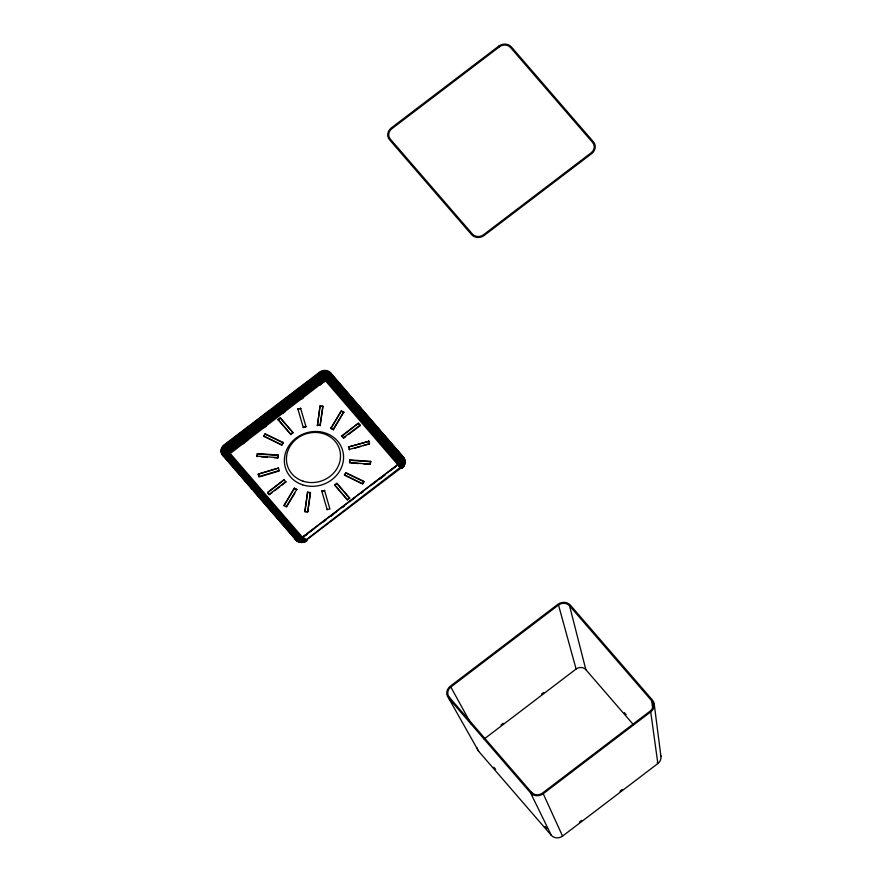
<?xml version="1.0" encoding="UTF-8"?>
<svg xmlns="http://www.w3.org/2000/svg" width="882" height="882" viewBox="0 0 882 882"><rect width="100%" height="100%" fill="white"/><g stroke="black" fill="none" stroke-linecap="round" stroke-linejoin="round"><path stroke-width="1.32" d="M299.329 541.019A6.813 6.174 -19.2 0 1 296.561 539.2L223.477 454.572A7.034 6.383 -19.2 0 1 224.789 445.476L320.078 372.921A7.034 6.383 -19.2 0 1 329.835 373.593L330.629 372.91L330.618 374.552L329.978 372.27A8.092 7.343 -19.2 0 0 320.309 371.609L223.367 445.421A8.092 7.343 -19.2 0 0 222.066 454.439L223.135 455.862M257.39 453.591L257.158 456.578L257.39 453.591L278.106 455.002L277.874 458.001L273.993 457.736M277.874 458.001L278.106 455.002M306.804 511.99L304.808 511.439L307.598 492.123L310.508 492.74L307.719 512.045L310.365 492.321M320.067 405.863L317.421 425.598L320.067 405.863L322.977 406.47L320.177 425.786M304.963 511.858L307.598 492.123M322.823 406.051L320.034 425.367L317.277 425.179M370.396 464.329L370.627 461.33L349.911 459.919L349.537 462.488L370.396 464.329L363.924 463.888M349.68 462.907L349.911 459.919M370.253 463.91L370.627 461.33M329.835 373.593L402.501 457.637C403.493 461.837 394.739 463.998 399.833 466.787L400.274 466.413A3.517 3.186 -19.2 0 0 400.836 462.499L328.082 378.257L329.835 373.593L330.673 372.965L403.912 457.769A8.092 7.343 -19.2 0 1 402.611 466.787L305.668 540.6A8.092 7.343 -19.2 0 1 295.999 539.938L295.305 539.244M401.112 468.044L402.71 467.173A8.026 7.288 -19.2 0 0 404.011 458.221L403.383 457.041L402.501 457.637A7.034 6.383 -19.2 0 1 401.872 466.148L305.26 540.457M296.143 538.615A7.034 6.383 -19.2 0 0 305.9 539.288L306.627 540.688L305.69 541.383A7.012 6.361 -19.2 0 1 296.716 540.214L294.026 537.094M299.571 541.107A6.505 5.909 -19.2 0 1 297.477 539.927L223.796 454.704A6.505 5.909 -19.2 0 1 224.844 447.461L321.467 373.891A6.505 5.909 -19.2 0 1 329.802 374.982L325.304 380.583L230.092 453.602M329.824 375.004L402.468 459.015L400.593 462.146M401.542 468.232C403.195 467.879 400.053 466.523 401.972 466.479A6.979 6.339 -19.2 0 0 402.589 458.023L329.923 373.99A6.979 6.339 -19.2 0 0 320.232 373.329L224.943 445.873A6.979 6.339 -19.2 0 0 223.642 454.914M263.729 436.116L265.129 433.812L283.199 442.51L281.942 445.245L263.729 436.116L281.799 444.815L283.199 442.51M263.872 436.535L265.129 433.812M283.905 505.452L294.412 488.154L296.815 489.312L286.308 506.61L284.048 505.871L294.412 488.154M330.827 428.178L341.323 410.88L343.737 412.037L333.374 429.755L330.827 428.178L333.374 429.755M330.971 428.597L341.323 410.88M333.231 429.336L343.737 412.037M286.463 507.029L294.864 493.192M344.443 474.979L345.843 472.675L363.913 481.374L362.513 483.678L344.443 474.979L361.455 483.523M344.586 475.398L345.843 472.675M362.656 484.097L364.057 481.793L345.987 473.094M325.932 379.933L326.913 379.624L325.745 381.311L325.932 379.933L326.516 380.605L326.009 380.01M323.253 382.678L327.784 378.918A3.12 2.833 -19.2 0 0 324.157 378.202M326.913 379.624L327.332 378.764A2.712 2.459 -19.2 0 0 323.859 378.312L227.876 451.43A3.12 2.833 -19.2 0 0 227.071 452.753M397.837 464.726L401.663 461.341L400.66 463.259A3.098 2.811 -19.2 0 1 400.836 463.579M399.524 466.225L399.976 465.828A2.701 2.448 -19.2 0 0 400.185 463.072L399.833 462.609M399.303 466.413L398.091 465.068L399.524 463.458M327.046 379.646L325.447 381.002M326.252 380.296L398.675 464.053M229.188 454.098L228.273 454.539A2.117 1.918 -19.2 0 1 228.614 452.168L324.333 379.095L323.859 378.312M324.797 379.855L229.32 452.554L228.019 451.286A2.712 2.459 -19.2 0 0 227.578 454.307L300.674 538.847A2.712 2.459 -19.2 0 0 303.915 539.067L305.999 539.608L305.249 540.115A6.979 6.339 -19.2 0 1 302.691 541.052M399.833 466.787L400.737 466.677A4.289 3.892 -19.2 0 0 401.42 461.914L328.457 377.452A4.3 3.903 -19.2 0 0 322.955 376.735L226.784 449.952A4.3 3.903 -19.2 0 0 226.09 454.748L299.428 539.563A4.3 3.903 -19.2 0 0 304.566 539.916L305.183 539.508M400.252 467.085L400.88 467.416M401.354 467.24L401.972 466.721A6.813 6.174 -19.2 0 0 402.567 458.486L329.912 374.453A6.802 6.174 -19.2 0 0 320.464 373.814L225.186 446.358A6.813 6.174 -19.2 0 0 223.907 455.167M401.795 468.265L402.71 467.46A7.828 7.1 -19.2 0 0 404.419 459.555M401.972 468.199L402.611 467.647A7.486 6.791 -19.2 0 0 404.254 460.095M300.674 538.847L301.975 537.822L229.166 453.613L227.578 454.307M300.983 538.67L307.013 534.15M397.694 464.307L399.16 463.204M398.929 464.384L400.185 463.072M301.765 537.612L397.826 464.472L398.102 465.046L325.601 380.892M228.703 441.893L223.554 445.884A8.026 7.276 -19.2 0 0 222.286 447.472M234.182 437.715L248.426 426.866M252.803 423.536L269.242 411.023M274.721 406.845L291.159 394.331M293.353 392.666L309.791 380.153M315.271 375.975L320.497 372.072M242.153 444.429L244.347 442.753M245.56 441.772L247.743 440.118M264.071 427.737L266.287 425.995M282.659 413.526L284.897 411.883M301.203 399.403L303.386 397.749M319.758 385.28L321.941 383.626M278.073 419.523L280.289 417.836L292.956 432.5L290.884 434.606L278.073 419.523L290.74 434.187L292.956 432.5M278.216 419.942L280.289 417.836M286 482.079L284.169 479.698L267.544 492.354L269.242 494.306L285.856 481.66L281.843 485.243M345.7 436.623L343.616 438.211L341.786 435.84L358.401 423.184L360.242 425.554L348.809 434.253M341.929 436.259L358.401 423.184M360.088 425.135L343.473 437.792L341.786 435.84M272.494 492.354L269.385 494.736L267.698 492.773L284.169 479.698M274.578 490.778L279.77 486.82M347.497 500.072L334.686 485.001L336.902 483.314L349.57 497.966L348.236 499.51M334.829 485.42L336.902 483.314M349.57 497.966L347.354 499.653L334.686 485.001M304.014 538.957L302.658 537.193L397.936 464.649L400.637 467.284M309.196 532.474L314.676 528.307M323.451 521.626L325.634 519.961M331.125 515.794L336.604 511.615M342.084 507.448L344.267 505.772M349.746 501.604L355.237 497.426M360.716 493.258L362.899 491.594M371.675 484.913L377.154 480.745M379.348 479.069L384.828 474.902M390.307 470.723L395.786 466.556M307.179 534.283L302.669 537.226L303.805 539.134A2.117 1.918 -19.2 0 1 301.269 538.957M323.606 521.769L325.8 520.104M331.279 515.937L333.462 514.261M342.227 507.591L344.421 505.926M360.848 493.424L363.042 491.748M379.469 479.246L384.938 475.078M450.669 699.691L449.335 697.32A7.949 7.21 -19.2 0 1 450.823 687.034L558.515 605.041A7.949 7.21 -19.2 0 1 569.552 605.791L651.677 700.771L652.724 708.919M500.987 724.982L503.181 723.317M541.515 694.134L543.698 692.469M484.097 739.061L576.1 669.019A7.034 6.383 -19.2 0 1 585.857 669.681L633.408 724.673M448.574 698.037L530.556 792.852A9.129 8.28 -19.2 0 0 543.224 793.723L650.729 711.873A9.129 8.28 -19.2 0 0 652.437 700.054L570.456 605.25A9.129 8.28 -19.2 0 0 557.777 604.379L450.283 686.229A9.129 8.28 -19.2 0 0 448.574 698.037L478.661 751.299L551.327 835.342A8.092 7.343 -19.2 0 0 562.562 836.103L657.851 763.558A8.092 7.343 -19.2 0 0 660.398 754.705M579.452 822.035L581.635 820.37M619.969 791.176L622.163 789.511M326.693 379.403L399.855 463.899L398.984 464.505L398.443 463.778M305.822 540.027L305.029 540.39A5.59 5.071 -19.2 0 1 302.978 541.14M304.014 538.196L303.11 537.899L304.444 538.715M303.32 538.417L303.199 537.381M305.9 539.288L306.539 540.016A8.07 1.147 52.7 0 1 306.462 540.875L305.525 541.283A6.428 5.832 -19.2 0 1 299.913 541.923M229.342 453.844L230.081 453.348L302.625 537.48M323.981 379.536L324.333 379.293A2.117 1.918 -19.2 0 1 326.869 379.469M402.501 457.637L403.383 457.041L381.906 432.555M304.841 539.156L304.268 539.53A3.539 3.208 -19.2 0 1 300.034 539.244L226.817 454.561A3.539 3.208 -19.2 0 1 227.391 450.625L323.396 377.518A3.539 3.208 -19.2 0 1 327.928 378.113L328.082 378.257M306.594 540.423L305.778 540.975A8.026 7.276 -19.2 0 1 296.187 540.313M306.627 540.688L305.789 541.361A7.475 6.78 -19.2 0 1 296.231 540.126L254.049 491.351M305.47 539.773L304.83 540.203A4.994 4.52 -19.2 0 1 298.866 539.795L225.417 454.847A4.994 4.52 -19.2 0 1 226.222 449.291L322.525 375.964A4.994 4.52 -19.2 0 1 328.92 376.801L401.938 461.319A4.983 4.52 -19.2 0 1 401.134 466.865M297.851 408.895L300.696 408.509L297.851 408.895L303.342 427.704M303.199 427.285L305.889 426.469L304.246 427.439M258.239 474.141L278.436 468.066L258.239 474.141L258.944 476.6L279.153 470.514M348.489 446.976L368.841 441.32L348.489 446.976L349.349 449.853M349.195 449.434L369.547 443.767L363.241 445.675M260.355 476.633L279.296 470.933L278.436 468.066M354.399 448.332L360.705 446.435M321.743 491.02L324.587 490.624L321.743 491.02L327.244 509.818M327.09 509.399L329.934 509.013L324.444 490.205M320.21 406.282L322.977 406.47M257.533 454.01L278.249 455.421M350.055 460.338L370.771 461.749M257.015 456.159L277.731 457.582M261.05 456.843L267.522 457.284M350.981 462.995L358.742 463.535M307.752 492.542L310.508 492.74M304.808 511.439L307.575 511.626M305.525 540.368L306.451 540.875M341.477 411.299L343.881 412.456M265.273 434.231L283.343 442.929M294.555 488.573L296.958 489.731M305.624 539.982L303.728 538.384M306.252 540.798L305.646 540.302M228.614 452.168L230.279 453.403L229.563 452.345M330.728 373.373L330.077 372.733A8.026 7.276 -19.2 0 0 326.527 371.024M330.077 373.284L330.717 373.924M301.324 538.362L228.372 453.987M297.289 540.203L297.851 540.765M295.525 539.652L296.473 540.589A7.817 7.089 -19.2 0 0 305.822 541.228M303.717 538.362L302.669 537.226M624.368 712.623L626.165 714.707M330.761 373.417L380.109 430.482M330.75 373.957L351.378 397.815M353.175 399.899L355.865 403.008M358.555 406.117L361.245 409.226M364.839 413.382L366.636 415.455M383.681 435.168L401.619 455.917M327.332 378.764L400.009 462.807M358.544 423.603L360.242 425.554M280.432 418.255L293.1 432.919M337.045 483.733L349.713 498.385M449.335 697.32L531.46 792.301L532.64 794.726M229.948 453.183L230.081 453.348M493.854 767.274L495.64 769.347M544.988 826.412L546.774 828.485M228.229 460.338L230.026 462.411M233.609 466.556L235.406 468.629M238.989 472.785L240.786 474.858M284.732 525.672L286.529 527.756M290.112 531.901L291.909 533.974M233.024 466.545L234.81 468.629M238.405 472.774L241.095 475.883M243.785 479.003L246.475 482.112M248.272 484.185L251.855 488.341M253.652 490.414L275.184 515.308M284.158 525.683L285.955 527.767M289.539 531.912L291.336 533.985M252.263 489.278L223.543 456.06A7.475 6.78 -19.2 0 1 222.286 453.745M222.639 455.211L295.834 539.938M324.532 380.032L325.215 381.134L324.333 379.095M303.055 536.962L303.54 537.612M403.449 458.034L403.978 458.739M403.306 458.618L403.824 459.313M402.468 459.015L402.931 459.643A6.505 5.898 -19.2 0 1 401.883 466.887M450.823 687.034L471.032 723.78M530.556 792.852L551.327 835.342M543.224 793.723L562.562 836.103M368.687 440.901L369.547 443.767M300.542 408.09L306.043 426.888M258.382 474.56L259.099 477.019M558.515 605.041L576.1 669.019M569.552 605.791L585.857 669.681M650.729 711.873L657.851 763.558M654.212 703.957L660.938 756.547M401.277 467.063A7.034 1.003 52.7 0 0 401.189 466.732L401.828 467.471A8.092 1.158 52.7 0 1 401.189 468.099M321.423 371.598A8.026 7.276 -19.2 0 1 322.415 371.245M326.616 371.62A7.817 7.089 -19.2 0 1 327.575 371.873M328.479 372.237A7.817 7.089 -19.2 0 1 329.317 372.711M401.707 466.975A6.097 5.535 -19.2 0 0 402.688 460.172L329.636 375.589A6.108 5.535 -19.2 0 0 321.776 374.53L225.241 448.034A6.108 5.535 -19.2 0 0 224.26 454.836L297.884 539.982A6.108 5.535 -19.2 0 0 299.836 541.085M401.464 466.964A5.59 5.071 -19.2 0 0 402.357 460.735L329.295 376.162A5.59 5.071 -19.2 0 0 322.139 375.225L225.704 448.651A5.59 5.071 -19.2 0 0 224.8 454.88L298.348 539.938A5.59 5.071 -19.2 0 0 300.817 541.129A6.979 6.339 -19.2 0 1 296.308 538.946M404.419 462.256A7.012 6.361 -19.2 0 1 404.408 463.932M404.232 464.759A7.012 6.361 -19.2 0 1 402.424 467.747M403.956 464.241A6.428 5.832 -19.2 0 1 402.137 467.736M402.997 465.85A5.722 5.193 -19.2 0 1 402.666 466.49M402.247 467.074A5.722 5.193 -19.2 0 1 401.762 467.614M222.264 454.825A8.026 7.276 -19.2 0 1 221.823 448.354M227.192 454.572A3.12 2.833 -19.2 0 1 227.06 454.23M222.584 455.134A7.817 7.089 -19.2 0 1 221.834 449.743M223.543 455.498A7.012 6.361 -19.2 0 1 223.146 454.77M306.032 539.839A6.813 6.174 -19.2 0 1 305.282 540.346M303.662 541.052A6.813 6.174 -19.2 0 0 304.488 540.743A6.108 5.535 -19.2 0 1 303.717 541.118M402.699 464.737A4.928 4.476 -19.2 0 1 402.567 465.321M399.855 463.899A2.095 1.907 -19.2 0 1 399.689 466.038M400.836 465.762A3.098 2.811 -19.2 0 1 400.66 466.104M304.499 540.842A6.505 5.909 -19.2 0 1 303.706 541.14M299.163 541.625A6.428 5.832 -19.2 0 1 298.469 541.239M305.293 541.074A5.733 5.204 -19.2 0 1 303.926 541.669M299.615 541.372A5.733 5.204 -19.2 0 1 298.998 541.019M303.882 539.949A3.12 2.833 -19.2 0 1 301.159 539.927M305.007 540.743A4.939 4.476 -19.2 0 1 303.816 541.25M478.661 751.299A8.092 7.343 -19.2 0 1 477.085 747.837M657.895 762.235A7.034 6.383 -19.2 0 1 657.211 762.831M531.46 792.301A7.949 7.21 -19.2 0 0 542.496 793.061L650.188 711.068A7.949 7.21 -19.2 0 0 651.677 700.771M498.76 46.118L391.255 127.967A9.129 8.28 -19.2 0 0 389.557 139.786L471.539 234.601A9.129 8.28 -19.2 0 0 484.207 235.461L591.701 153.611A9.129 8.28 -19.2 0 0 593.41 141.804L511.428 46.989A9.129 8.28 -19.2 0 0 498.76 46.118M499.488 46.779L391.795 128.772A7.949 7.21 -19.2 0 0 390.307 139.069L472.443 234.05A7.949 7.21 -19.2 0 0 483.479 234.799L591.172 152.806A7.949 7.21 -19.2 0 0 592.649 142.52L510.524 47.54A7.949 7.21 -19.2 0 0 499.488 46.779M303.044 481.175A27.32 24.784 -19.2 0 0 340.309 452.808A27.32 24.784 -19.2 0 0 297.069 438.53A27.32 24.784 -19.2 0 0 303.044 481.175M302.548 484.813A29.9 27.122 -19.2 0 0 343.33 453.767A29.9 27.122 -19.2 0 0 295.999 438.145A29.9 27.122 -19.2 0 0 302.548 484.813"/></g></svg>
